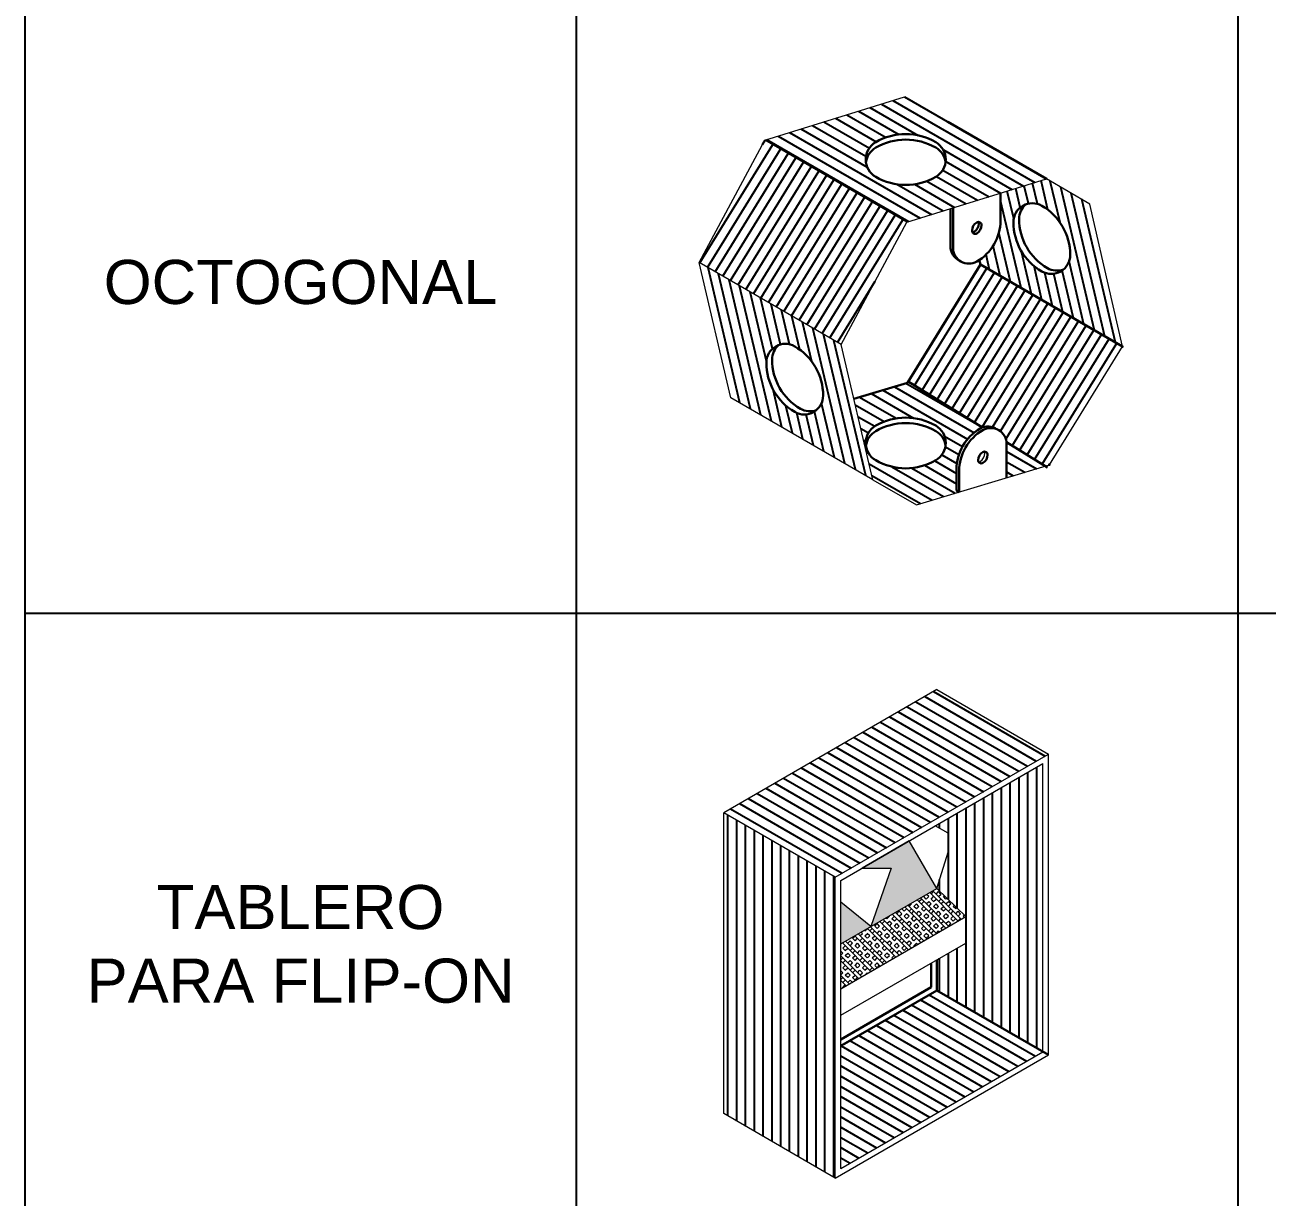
# Model space of a CAD drawing. Header units: metres. Extents: x 258817 to 259192, y 1878716 to 1878911.
# Drawn here: x 258817.139 to 258819.955, y 1878831.85 to 1878834.507 of the extents above; entities that cross this region are included whole.
import ezdxf

# ---------------------------------------------------------------- set-up
doc = ezdxf.new("R2010")
doc.units = ezdxf.units.M
doc.header["$MEASUREMENT"] = 0
doc.linetypes.add('HIDDEN', pattern=[0.375, 0.25, -0.125])
doc.layers.add('0.05', color=9, linetype='Continuous')
for name, color, linetype, lineweight in [('0.1', 1, 'Continuous', 9), ('0.2', 2, 'Continuous', 20), ('0.3', 3, 'Continuous', 30)]:
    doc.layers.add(name, color=color, linetype=linetype, lineweight=lineweight)
doc.styles.get("Standard").update_dxf_attribs({"font": 'arial.ttf'})
pattern_1 = [(58.32, (-3022.221308865732, -1629.018748949062), (-0.01701988963589384, 0.01050349259922592), [])]

# ---------------------------------------------------------------- blocks, each defined once
blk = doc.blocks.new('*T942')
at = {"layer": '0.1', "color": 3, "linetype": 'ByBlock', "lineweight": -2, "transparency": 16777216}
for p, q in [((0, 0), (6.200000000011642, 0)), ((0, 0), (0, -8.666666666744277)), ((6.200000000011642, 0), (6.200000000011642, -8.666666666744277)), ((0, -0.6666666667442769), (6.200000000011642, -0.6666666667442769)), ((1.25, -0.6666666667442769), (1.25, -8.666666666744277)), ((2.75, -0.6666666667442769), (2.75, -8.666666666744277)), ((3.950000000011642, -0.6666666667442769), (3.950000000011642, -8.666666666744277)), ((4.950000000011642, -0.6666666667442769), (4.950000000011642, -8.666666666744277)), ((0, -1.166666666744277), (6.200000000011642, -1.166666666744277)), ((0, -2.666666666744277), (6.200000000011642, -2.666666666744277)), ((0, -4.166666666744277), (6.200000000011642, -4.166666666744277)), ((0, -5.666666666744277), (6.200000000011642, -5.666666666744277)), ((0, -7.166666666744277), (6.200000000011642, -7.166666666744277)), ((0, -8.666666666744277), (6.200000000011642, -8.666666666744277))]:
    blk.add_line(p, q, dxfattribs=at)
at = {"layer": '0.1', "color": 2, "transparency": 16777216, "attachment_point": 5}
for s, insert, char_height, width in [('UNIDADES ELÉCTRICAS', (3.100000000005821, -0.3333333332557231), 0.2, 5.8), ('NOMBRE COMERCIAL', (0.625, -0.9166666667442769), 0.1, 1.05), ('FORMA', (2, -0.9166666667442769), 0.1, 1.3), ('DIMENSIONES', (3.350000000005821, -0.9166666667442769), 0.1, 1), ('MATERIAL', (4.450000000011642, -0.9166666667442769), 0.1, 0.8), ('APLICACIONES', (5.575000000011642, -0.9166666667442769), 0.1, 1.05)]:
    blk.add_mtext(s, dxfattribs=dict(at, insert=insert, char_height=char_height, width=width))
at = {"layer": '0.1', "color": 0, "transparency": 16777216, "char_height": 0.1, "attachment_point": 5}
for s, insert, width in [('Interruptores\\P\\PTomacorrientes 110 V\\P\\PSalidas de teléfono', (5.575000000011642, -1.916666666744277), 1.05), ('metal o plástico', (4.450000000011642, -1.916666666744277), 0.8), ('RECTANGULAR', (0.625, -1.916666666744277), 1.05), ('2"X2"X4"', (3.350000000005821, -1.916666666744277), 1), ('Tomacorrientes 220 V\\P\\PCaja de registro', (5.575000000011642, -3.416666666744277), 1.05), ('metal o plástico', (4.450000000011642, -3.416666666744277), 0.8), ('CUADRADA', (0.625, -3.416666666744277), 1.05), ('2"X3"', (3.350000000005821, -3.416666666744277), 1), ('Lámparas en cielo o pared\\P\\PCaja de registro', (5.575000000011642, -4.916666666744277), 1.05), ('metal o plástico', (4.450000000011642, -4.916666666744277), 0.8), ('OCTOGONAL', (0.625, -4.916666666744277), 1.05), ('2"X2"', (3.350000000005821, -4.916666666744277), 1), ('Variable, dependiendo del número de polos', (3.350000000005821, -6.416666666744277), 1), ('Control principal de los circuitos instalados en la edificación', (5.575000000011642, -6.416666666744277), 1.05), ('TABLERO PARA FLIP-ON', (0.625, -6.416666666744277), 1.05), ('metal', (4.450000000011642, -6.416666666744277), 0.8), ('Unión entre tubería PVC y caja rectangular y/o registro', (5.575000000011642, -7.916666666744277), 1.05), ('Variable, dependiendo Ø de tubería', (3.350000000005821, -7.916666666744277), 1), ('metal o plástico', (4.450000000011642, -7.916666666744277), 0.8), ('CONECTOR DUCTO', (0.625, -7.916666666744277), 1.05)]:
    blk.add_mtext(s, dxfattribs=dict(at, insert=insert, width=width))
blk = doc.blocks.new('1OCTOGONAL')
at = {"layer": '0.05'}
h = blk.add_hatch(dxfattribs=at)
h.set_pattern_fill('_USER', color=256, scale=0.02, angle=150, style=0, pattern_type=0)
h.set_pattern_definition([(150, (-3022.221308865732, -1629.018748949062), (-0.009999999999999998, -0.01732050807568877), [])])
h.paths.add_polyline_path([(0.2951952339826676, 0.7385345404827603), (-0.02683593036272214, 0.9244593199055089), (-0.3432831177424305, 0.8265807907209819), (-0.02125195339613128, 0.6406560112991428)])
h.paths.add_polyline_path([(-0.09209713434120204, 0.7432671366150316, -0.5773502691890057), (-0.09209713434120204, 0.8218481945891654, -0.2679491924312509), (0.04400925058234861, 0.8218481945891654, -0.5773502691894196), (0.04400925058234861, 0.7432671366150316, -0.2679491924312539)], flags=16)
h.paths.add_polyline_path([(0.09094543747960415, 0.07991536943745814, -0.2679491924310332), (0.1446172982041389, 0.1728777591483777, -0.04135789663674059), (0.1499613493733705, 0.1753997091414021), (-0.01865044482474332, 0.2794617144691074), (-0.02040158264298952, 0.2766243437263256), (-0.1416221484387279, 0.2401735008070318), (-0.09839841132816218, 0.05681034926828943), (0, 0), (0.09653257820173167, 0.02902720195652364), (0.09094543747960415, 0.03225293915602379)])
h.paths.add_polyline_path([(-0.09209713434120204, 0.1009450173150981, -0.5773502691890057), (-0.09209713434120204, 0.1795260752883223, -0.2679491924312509), (0.04400925058234861, 0.1795260752883223, -0.5773502691894196), (0.04400925058234861, 0.1009450173150981, -0.2679491924312539)], flags=16)
h.paths.add_polyline_path([(0.2044866515752801, 0.1417483722630095), (0.2044866515752801, 0.06148883043624664), (0.2919279481839112, 0.08778229760764589)])
h = blk.add_hatch(dxfattribs=at)
h.set_pattern_fill('_USER', color=256, scale=0.02, angle=58.32, style=0, pattern_type=0)
h.set_pattern_definition(pattern_1)
h.paths.add_polyline_path([(-0.3432831177424305, 0.8265807907209819), (-0.4926962397266834, 0.5493037911305692), (-0.1706650753803842, 0.3633790117078206), (-0.02125195339613128, 0.6406560112991428)])
h = blk.add_hatch(dxfattribs=at)
h.set_pattern_fill('_USER', color=256, scale=0.02, angle=103.26, style=0, pattern_type=0)
h.set_pattern_definition([(103.26, (-3022.221308865732, -1629.018748949062), (-0.01946678481241106, -0.004587405483198752), [])])
h.paths.add_polyline_path([(-0.1706650753803842, 0.3633790117078206), (-0.4926962397266834, 0.5493037911305692), (-0.4204295756744614, 0.2427351286905832), (-0.09839841132816218, 0.05681034926828943)])
h.paths.add_polyline_path([(-0.2112754001618669, 0.2475667684393557, -0.5773502691874627), (-0.2756816330311267, 0.2103818125556245, -0.2679491924312081), (-0.3400878659003865, 0.3219366802090917, -0.5773502691896544), (-0.2756816330311267, 0.3591216360937324, -0.2679491924318091)], flags=16)
h.paths.add_polyline_path([(0.3935936453099202, 0.6817241912149257), (0.2951952339826676, 0.7385345404827603), (0.1906435010178029, 0.7061962222601323), (0.1906435010178029, 0.6442953164605569, -0.2512040422213904), (0.1426956872846858, 0.5548816671616805), (0.1450207818961644, 0.5446584028190955), (0.4670519462415541, 0.3587336233968017)])
h.paths.add_polyline_path([(0.284333311696173, 0.5290337416950024, -0.2679491924310524), (0.2199270788278227, 0.6405886093480149, -0.5773502691895956), (0.284333311696173, 0.6777735652326555, -0.267949192430994), (0.3487395445663424, 0.5662186975791883, -0.5773502691898652)], flags=16)
h = blk.add_hatch(dxfattribs=at)
h.set_pattern_fill('_USER', color=256, scale=0.02, angle=58.32, style=0, pattern_type=0)
h.set_pattern_definition(pattern_1)
h.paths.add_polyline_path([(0.1450207818961644, 0.5446584028190955), (-0.01865044482474332, 0.2794617144691074), (0.1499613493733705, 0.1753997091414021, -0.2505613288747938), (0.1834076071509116, 0.1709333705157405, -0.2681997138856045), (0.2043106254877785, 0.1418570101423029), (0.2919279481839112, 0.08778229760764589), (0.3016295817033097, 0.09069956430403181), (0.4670519462415541, 0.3587336233968017)])
at = {"color": 2}
for p, q in [((0.2951952339826676, 0.7385345404827603), (0.07156248096634954, 0.8676489706376742)), ((0.1906435010178029, 0.7062702429348064), (0.1906435010178029, 0.6442953164605569)), ((0.08329977956964285, 0.6729943295222256), (0.08329977956964285, 0.5823203899867622)), ((0.1450207818961644, 0.5446584028190955), (0.4670519462415541, 0.3587336233968017)), ((-0.01865044482474332, 0.2794617144691074), (0.1499613493733705, 0.1753997091414021)), ((0.2043106254877785, 0.1418570101423029), (0.2976497230256427, 0.08425099443320505)), ((0.2044866515752801, 0.1383121718631628), (0.2044866515752801, 0.06148883043624664)), ((0.09714293012712005, 0.02867481510838843), (0.09714293012712005, 0.07633724538891329))]:
    blk.add_line(p, q, dxfattribs=at)
at = {"color": 1}
for p, q in [((0.07710228692121746, 0.6710774173507161), (0.07710228692121746, 0.5858985140348523)), ((0.09094543747960415, 0.03225293915602379), (0.09094543747960415, 0.07991536943745814)), ((0.09714293012712005, 0.02867481510838843), (0.09094543747960415, 0.03225293915602379))]:
    blk.add_line(p, q, dxfattribs=at)
blk.add_line((0.08329977956964285, 0.6442953164605569), (0.08329977956964285, 0.6442953164605569))
at = {"color": 2}
blk.add_lwpolyline([(-0.1416221484387279, 0.2401735008070318), (-0.02040158264298952, 0.2766243437263256), (0.1450207818961644, 0.5446584028190955), (0.1426956872846858, 0.5548816671616805)], dxfattribs=at)
for centre, radius, start, end in [((-0.06941273685424676, 0.7825576656023259), 0.04536879497439122, 119.9999999999973, 240.0000000000027), ((-0.02404394188033621, 0.7039766076281921), 0.1361063849231744, 60.00000000000272, 119.9999999999973), ((0.02132485309448384, 0.7825576656023259), 0.04536879497439122, 299.9999999999973, 60.00000000000272), ((-0.02404394188033621, 0.8611387235760048), 0.1361063849231738, 240.0000000000027, 299.9999999999973), ((0.2628645674067229, 0.6405886093480149), 0.04293748857940505, 60.00000000000272, 180), ((0.2199270788278227, 0.5662186975791883), 0.1288124657381888, 0, 60.00000000000272), ((0.1477060124389027, 0.6214228567691862), 0.0214687442896968, 119.9999999999973, 180.000000000013), ((0.1333935162456328, 0.6214228567691862), 0.007156248096568215, 180.000000000013, 299.9999999999973), ((0.08329977956964285, 0.6442953164605569), 0.1073437214484983, 299.9999999999973, 0), ((0.140549764341813, 0.633817842064218), 0.007156248096565092, 1.302755197527456e-11, 119.9999999999973), ((0.1262372681494526, 0.633817842064218), 0.02146874428969832, 299.9999999999973, 1.302755197527456e-11), ((0.3487395445663424, 0.6405886093480149), 0.1288124657381885, 180, 240.0000000000027), ((0.1190810200523629, 0.5823203899867622), 0.03578124048283284, 179.999999999987, 299.9999999999973), ((0.3058020559865327, 0.5662186975791883), 0.04293748857940082, 240.0000000000027, 0), ((-0.2971503773205768, 0.3219366802090917), 0.04293748857940505, 60.00000000000272, 180), ((-0.3400878659003865, 0.2475667684398104), 0.1288124657381888, 0, 60.00000000000272), ((-0.2112754001618669, 0.3219366802090917), 0.1288124657381885, 180, 240.0000000000027), ((-0.2542128887407671, 0.2475667684398104), 0.04293748857940082, 240.0000000000027, 0), ((-0.02404394188033621, 0.06165448832780385), 0.1361063849231744, 60.00000000000272, 119.9999999999973), ((-0.06941273685424676, 0.1402355463019376), 0.04536879497439122, 119.9999999999973, 240.0000000000027), ((0.02132485309448384, 0.1402355463019376), 0.04536879497439122, 299.9999999999973, 60.00000000000272), ((0.2044866515752801, 0.07633724538891329), 0.1073437214485021, 119.9999999999973, 180), ((0.1687054110934696, 0.1383121718631628), 0.03578124048283261, 0, 119.9999999999973), ((0.1615491629963799, 0.1011272159785221), 0.0214687442896968, 119.9999999999973, 180.000000000013), ((0.1543929149001997, 0.1135222012730992), 0.007156248096565092, 1.302755197527456e-11, 119.9999999999973), ((0.1400804187069298, 0.1135222012730992), 0.02146874428969832, 299.9999999999973, 1.302755197527456e-11), ((-0.02404394188033621, 0.2188166042751618), 0.1361063849231738, 240.0000000000027, 299.9999999999973), ((0.14723666680311, 0.1011272159785221), 0.007156248096568215, 180.000000000013, 299.9999999999973)]:
    blk.add_arc(centre, radius, start, end, dxfattribs=at)
at = {"color": 1}
for centre, radius, start, end in [((-0.02404394188033621, 0.6915816223336151), 0.1361063849231744, 60.00000000000272, 119.9999999999973), ((-0.06941273685424676, 0.7701626803077488), 0.04536879497439122, 119.9999999999973, 172.1487027465951), ((0.02132485309448384, 0.7701626803077488), 0.04536879497439122, 7.851297253404877, 60.00000000000272), ((0.275745813980393, 0.6480256005252159), 0.04293748857940505, 129.9742217944182, 180), ((0.3616207911400124, 0.6480256005252159), 0.1288124657381885, 180, 240.0000000000027), ((0.1200397755010272, 0.6373959661127628), 0.02146874428969832, 299.9999999999973, 1.302755197527456e-11), ((0.1343522716942971, 0.6373959661127628), 0.007156248096565092, 1.302755197527456e-11, 29.99999999995041), ((0.1271960235972074, 0.625000980817731), 0.007156248096568215, 269.9999999999479, 299.9999999999973), ((0.112883527404847, 0.5858985140348523), 0.03578124048283284, 179.999999999987, 245.7391704772016), ((0.3186833025602027, 0.5736556887563893), 0.04293748857940082, 240.0000000000027, 290.0257782056014), ((-0.2842691307459972, 0.329373671385838), 0.04293748857940505, 129.9742217944182, 180), ((-0.1983941535881968, 0.329373671385838), 0.1288124657381885, 180, 240.0000000000027), ((-0.241331642167097, 0.2550037596170114), 0.04293748857940082, 240.0000000000027, 290.0257782056014), ((-0.02404394188033621, 0.04925950303277205), 0.1361063849231744, 60.00000000000272, 119.9999999999973), ((0.1982891589277642, 0.07991536943745814), 0.1073437214485021, 119.9999999999973, 180), ((0.1625079184450442, 0.1418902959117077), 0.03578124048283261, 54.2608295226684, 119.9999999999973), ((-0.06941273685424676, 0.127840561006451), 0.04536879497439122, 119.9999999999973, 172.1487027465951), ((0.02132485309448384, 0.127840561006451), 0.04536879497439122, 7.851297253404877, 60.00000000000272)]:
    blk.add_arc(centre, radius, start, end, dxfattribs=at)
at = {"color": 2}
for p in [(0.4670519462415541, 0.3587336233968017), (0.3016295817033097, 0.09069956430403181)]:
    blk.add_point(p, dxfattribs=at)
at = {"layer": '0.1'}
for centre, radius, start, end in [((0.1338829260585044, 0.117100325321644), 0.02146874428969832, 299.9999999999973, 1.302755197527456e-11), ((0.1481954222517743, 0.117100325321644), 0.007156248096565092, 1.302755197527456e-11, 29.99999999995041), ((0.1410391741555941, 0.104705340027067), 0.007156248096568215, 269.9999999999479, 299.9999999999973)]:
    blk.add_arc(centre, radius, start, end, dxfattribs=at)
at = {"layer": '0.2'}
for p, q in [((-0.02683593036272214, 0.9244593199055089), (0.2951952339826676, 0.7385345404827603)), ((-0.02125195339613128, 0.6406560112991428), (-0.3432831177424305, 0.8265807907209819)), ((0.3935936453099202, 0.6817241912153804), (0.2951952339826676, 0.7385345404827603)), ((-0.1706650753803842, 0.3633790117078206), (-0.4926962397266834, 0.5493037911305692)), ((-0.09839841132816218, 0.05681034926828943), (-0.4204295756744614, 0.2427351286905832)), ((-0.09839841132816218, 0.05681034926828943), (0, 0))]:
    blk.add_line(p, q, dxfattribs=at)
for points in [[(-0.4204295756744614, 0.2427351286905832), (-0.4926962397266834, 0.5493037911305692), (-0.3432831177424305, 0.8265807907209819), (-0.02683593036272214, 0.9244593199055089)], [(-0.09839841132816218, 0.05681034926828943), (-0.1706650753803842, 0.3633790117078206), (-0.02125195339613128, 0.6406560112991428), (0.2951952339826676, 0.7385345404827603)], [(0, 0), (0.3016295817033097, 0.09069956430403181), (0.4670519462415541, 0.3587336233968017), (0.3935936453099202, 0.6817241912149257)]]:
    blk.add_lwpolyline(points, dxfattribs=at)
blk = doc.blocks.new('1tablero2polos')
at = {"layer": '0.05'}
h = blk.add_hatch(dxfattribs=at)
h.set_pattern_fill('_USER', color=256, scale=0.02, angle=150, style=0, pattern_type=0)
h.set_pattern_definition([(150, (-3021.787111647794, -1624.574371630373), (-0.009999999999999998, -0.01732050807568877), [])])
h.paths.add_polyline_path([(0.7361592632651082, 0.8144767806702475), (0.483046746518994, 0.9606113603490485), (0, 0.6817241912153804), (0.2531125167461141, 0.5355896115365795)])
h.paths.add_polyline_path([(0.483046746518994, 0.2788871691336681), (0.2655075020411459, 0.1532908277754359), (0.2655075020411459, -0.1246658353893508), (0.7237642779700764, 0.1399088375515021)])
h = blk.add_hatch(dxfattribs=at)
h.set_pattern_fill('_USER', color=256, scale=0.02, angle=90, style=0, pattern_type=0)
h.set_pattern_definition([(90, (-3021.787111647794, -1624.574371630373), (-0.02, 1.224646799147353e-18), [])])
h.paths.add_polyline_path([(0.7237642779700764, 0.7930080363798879), (0.4797170568881484, 0.6521073075941786), (0.5089454173594277, 0.6352323058076763), (0.5089454173594277, 0.5922294577467255), (0.483046746518994, 0.5099140776687818), (0.5489141648513396, 0.4461608405363222), (0.5489141648513396, 0.3863002797734225), (0.483046746518994, 0.3482717080678412), (0.483046746518994, 0.2788871691336681), (0.7237642779700764, 0.1399088375515021)])
h.paths.add_polyline_path([(0.2531125167461141, 0.5355896115365795), (0, 0.6817241912153804), (0, 0), (0.2531125167461141, -0.1461345796783462)])
at = {"layer": '0.1'}
h = blk.add_hatch(color=256, dxfattribs=at)
h.paths.add_polyline_path([(0.4206428494308057, 0.6180007980160553), (0.3135857209863389, 0.5561913360902508), (0.379823322293305, 0.5561913360902508), (0.3335774302677237, 0.4236179276954317), (0.483046746518994, 0.5099140776687818)])
h.paths.add_polyline_path([(0.2655075020411459, 0.4793469243581967), (0.2655075020411459, 0.3843177363110044), (0.3335774302677237, 0.4236179276954317)])
h = blk.add_hatch(dxfattribs=at)
h.set_pattern_fill('BOX', color=256, scale=0.001239498529482123, angle=45, style=0)
h.set_pattern_definition([(135, (-171.335469399472, -56.87872603600863), (-0.0222620285128761, -0.0222620285128761), []), (135, (-171.3299038923428, -56.87316052888082), (-0.0222620285128761, -0.0222620285128761), []), (44.99999999999999, (-171.335469399472, -56.87872603600863), (-0.0222620285128761, 0.0222620285128761), [-0.007870815662211483, 0.007870815662211483]), (44.99999999999999, (-171.3410349065994, -56.87316052888082), (-0.0222620285128761, 0.0222620285128761), [-0.007870815662211483, 0.007870815662211483]), (44.99999999999999, (-171.3466004137285, -56.86759502175255), (-0.0222620285128761, 0.0222620285128761), [0.007870815662211483, -0.007870815662211483]), (44.99999999999999, (-171.3521659208564, -56.86202951462428), (-0.0222620285128761, 0.0222620285128761), [0.007870815662211483, -0.007870815662211483]), (135, (-171.3243383852155, -56.86759502175255), (-0.0222620285128761, -0.0222620285128761), [0.007870815662211482, -0.007870815662211482]), (135, (-171.3187728780863, -56.86202951462428), (-0.0222620285128761, -0.0222620285128761), [0.007870815662211482, -0.007870815662211482])])
h.paths.add_polyline_path([(0.5489141648513396, 0.4461608405363222), (0.483046746518994, 0.5099140776687818), (0.2655075020411459, 0.3843177363110044), (0.2655075020411459, 0.2825359274734183)])
at = {"color": 1, "linetype": 'Continuous'}
for p, q in [((0.4706517612239622, 0.286043417230303), (0.4706517612239622, 0.341115459971661)), ((0.483046746518994, 0.3482717080678412), (0.483046746518994, 0.2788871691336681)), ((0.2655075020411459, 0.1676033239687058), (0.4706517612239622, 0.286043417230303)), ((0.2655075020411459, 0.1532908277754359), (0.483046746518994, 0.2788871691336681)), ((0.7361592632651082, 0.1327525894544124), (0.483046746518994, 0.2788871691336681))]:
    blk.add_line(p, q, dxfattribs=at)
at = {"color": 1, "linetype": 'HIDDEN'}
blk.add_line((0.290902907671807, 0.1679528720524104), (0.2655075020411459, 0.1532908277754359), dxfattribs=at)
at = {"layer": '0.1'}
for p, q in [((0.2655075020411459, 0.5284333634403993), (0.7237642779700764, 0.7930080363798879)), ((0.7237642779700764, 0.1399088375515021), (0.7237642779700764, 0.7930080363798879)), ((0.5089454173594277, 0.6352323058076763), (0.4797170568881484, 0.6521073075941786)), ((0.5089454173594277, 0.5922294577467255), (0.5089454173594277, 0.6352323058076763)), ((0.4206428494308057, 0.6180007980160553), (0.3135857209863389, 0.5561913360902508)), ((0.483046746518994, 0.5099140776687818), (0.4206428494308057, 0.6180007980160553)), ((0.483046746518994, 0.5099140776687818), (0.5089454173594277, 0.5922294577467255)), ((0.3135857209863389, 0.5561913360902508), (0.379823322293305, 0.5561913360902508)), ((0.379823322293305, 0.5561913360902508), (0.3335774302677237, 0.4236179276954317)), ((0.2655075020411459, -0.1246658353893508), (0.2655075020411459, 0.5284333634403993)), ((0.2655075020411459, 0.3843177363110044), (0.483046746518994, 0.5099140776687818)), ((0.5489141648513396, 0.4461608405363222), (0.483046746518994, 0.5099140776687818)), ((0.3335774302677237, 0.4236179276954317), (0.2655075020411459, 0.4793469243581967)), ((0.2655075020411459, 0.2825359274729635), (0.5489141648513396, 0.4461608405363222)), ((0.5489141648513396, 0.3863002797734225), (0.5489141648513396, 0.4461608405363222)), ((0.2655075020411459, 0.2226753667100638), (0.5489141648513396, 0.3863002797734225)), ((0.2655075020411459, -0.1246658353893508), (0.7237642779700764, 0.1399088375515021))]:
    blk.add_line(p, q, dxfattribs=at)
at = {"layer": '0.2'}
for p, q in [((0.483046746518994, 0.9606113603490485), (0, 0.6817241912153804)), ((0.483046746518994, 0.9606113603490485), (0.7361592632651082, 0.8144767806702475)), ((0.2531125167461141, 0.5355896115365795), (0.7361592632651082, 0.8144767806702475)), ((0.7361592632651082, 0.1327525894544124), (0.7361592632651082, 0.8144767806702475)), ((0, 0), (0, 0.6817241912153804)), ((0.2531125167461141, 0.5355896115365795), (0, 0.6817241912153804)), ((0.2531125167461141, -0.1461345796783462), (0.2531125167461141, 0.5355896115365795)), ((0.2531125167461141, -0.1461345796783462), (0.7361592632651082, 0.1327525894544124)), ((0.2531125167461141, -0.1461345796783462), (0, 0))]:
    blk.add_line(p, q, dxfattribs=at)

msp = doc.modelspace()

# ---------------------------------------------------------------- block references
msp.add_blockref('*T942', (258817.1391452967, 1878838.840409391))
at = {"layer": '0.3'}
for name, p in [('1OCTOGONAL', (258819.1601254402, 1878833.419370333)), ('1tablero2polos', (258818.7233233865, 1878832.039966115))]:
    msp.add_blockref(name, p, dxfattribs=at)

doc.saveas('drawing.dxf')
